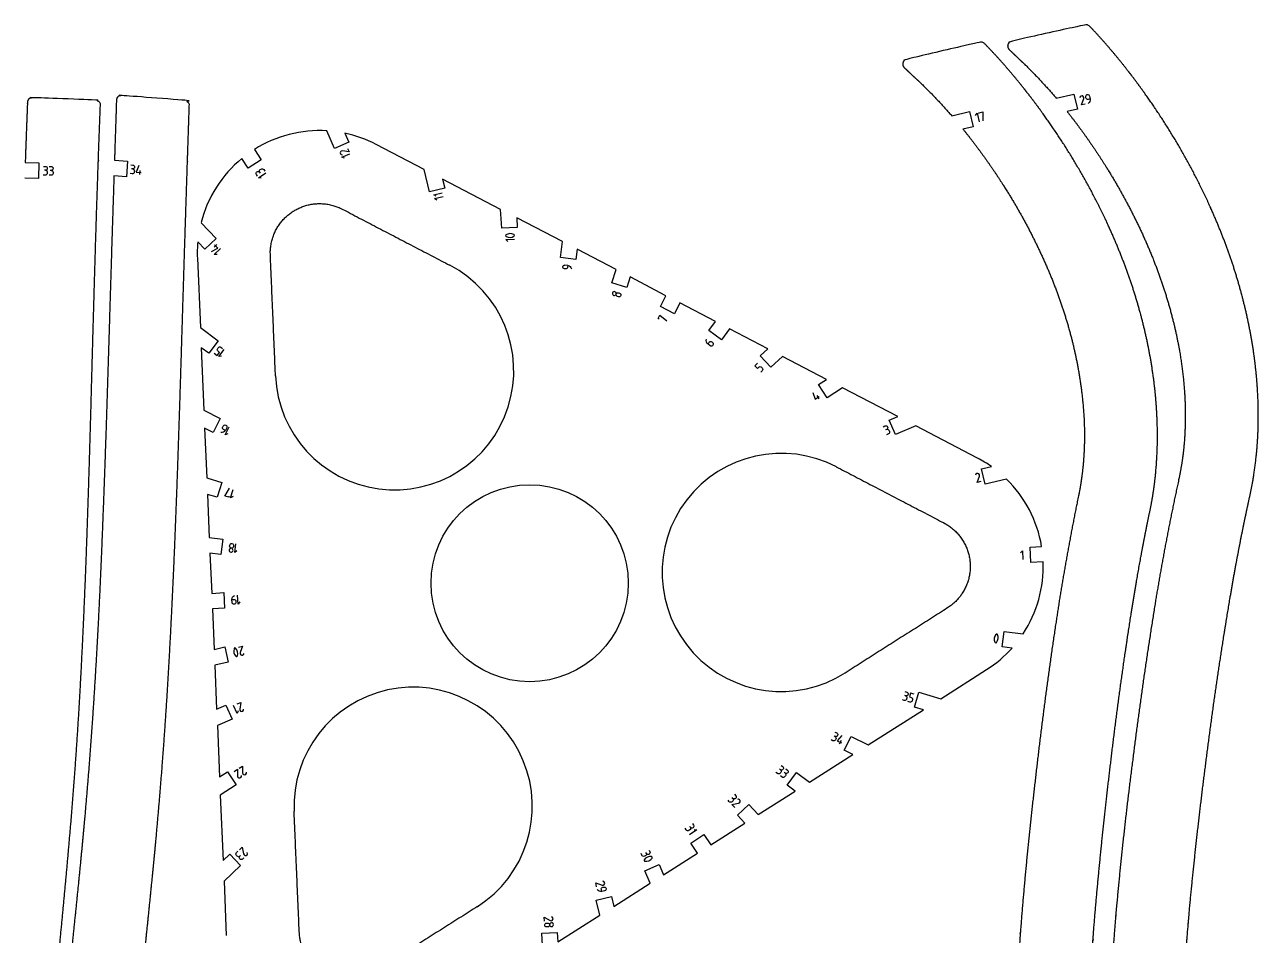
# Model space of a CAD drawing. Header units: millimetres. Extents: x -900 to -324, y -163 to 623.
# Drawn here: x -577.8 to -324.4, y 435.6 to 622.8 of the extents above; entities that cross this region are included whole.
import ezdxf

# ---------------------------------------------------------------- set-up
doc = ezdxf.new("R2010")
doc.units = ezdxf.units.MM
doc.layers.add('Cut', color=178, linetype='Continuous', true_color=0x000000)
doc.layers.add('Engrave', color=86, linetype='Continuous', true_color=0x118002)

msp = doc.modelspace()

# ---------------------------------------------------------------- linework, layer by layer
at = {"layer": 'Cut'}
for points in [[(-365.97, 607.75), (-362.3, 608.57), (-361.61, 605.45), (-363.7, 604.98)], [(-387.42, 604.13), (-383.76, 604.99), (-383.03, 601.87), (-385.11, 601.38)], [(-512.09, 600.51), (-511.29, 598.66), (-514.23, 597.4), (-515.78, 601.01)], [(-382.1, 533.73), (-394.8, 540.36), (-398.96, 538.57), (-400.23, 541.51), (-398.46, 542.27), (-409.88, 548.22), (-413.02, 546.16), (-414.77, 548.84), (-413.13, 549.92), (-422.2, 554.66), (-424.54, 552.46), (-426.73, 554.79), (-425.21, 556.22), (-433.06, 560.32), (-434.73, 558.08), (-437.29, 560), (-435.93, 561.82), (-443.27, 565.65), (-444.39, 563.43), (-447.24, 564.88), (-446.11, 567.13), (-453.49, 570.98), (-454.13, 568.83), (-457.2, 569.76), (-456.37, 572.49), (-464.37, 576.66), (-464.61, 574.6), (-467.79, 574.98), (-467.4, 578.24), (-476.76, 583.13), (-476.65, 581.17), (-479.85, 580.99), (-480.07, 584.85), (-492.01, 591.09), (-491.57, 589.22), (-494.69, 588.48), (-495.76, 593.04), (-505.65, 598.21)], [(-530.64, 597.2), (-529.26, 595.09), (-531.93, 593.34), (-533.24, 595.33)], [(-577.74, 594.5), (-574.92, 594.44), (-574.99, 591.24), (-577.85, 591.3)], [(-559.4, 594.98), (-556.7, 594.77), (-556.95, 591.58), (-559.51, 591.78)], [(-541.61, 582.14), (-538.53, 578.87), (-540.86, 576.68), (-542.29, 578.19)], [(-542.37, 574.87), (-541.76, 560.56), (-538.13, 557.85), (-540.04, 555.28), (-541.58, 556.43), (-541.03, 543.57), (-537.68, 541.88), (-539.12, 539.02), (-540.88, 539.91), (-540.44, 529.68), (-537.37, 528.75), (-538.29, 525.69), (-540.29, 526.29), (-539.92, 517.44), (-537.14, 517.11), (-537.52, 513.94), (-539.78, 514.2), (-539.43, 505.94), (-536.95, 506.08), (-536.77, 502.88), (-539.29, 502.74), (-538.94, 494.42), (-536.75, 494.94), (-536.02, 491.82), (-538.8, 491.17), (-538.41, 482.16), (-536.51, 482.98), (-535.25, 480.04), (-538.27, 478.74), (-537.82, 468.19), (-536.18, 469.26), (-534.43, 466.59), (-537.66, 464.47), (-537.08, 451.01), (-535.68, 452.32), (-533.49, 449.99), (-536.9, 446.78), (-536.43, 435.63)], [(-376.18, 529.44), (-380.55, 528.41), (-381.29, 531.52), (-379.26, 532)], [(-368.62, 512.41), (-371.14, 512.27), (-371.33, 515.46), (-368.95, 515.6)], [(-375.03, 494.68), (-377.03, 494.92), (-376.66, 498.1), (-372.75, 497.64)], [(-471.42, 432.31), (-471.64, 436.06), (-468.44, 436.25), (-468.33, 434.28), (-459.69, 439.77), (-460.42, 442.89), (-457.31, 443.62), (-456.83, 441.59), (-449.36, 446.34), (-450.46, 448.91), (-447.52, 450.17), (-446.62, 448.08), (-439.64, 452.52), (-440.99, 454.59), (-438.32, 456.35), (-436.93, 454.23), (-429.91, 458.7), (-431.45, 460.33), (-429.11, 462.53), (-427.16, 460.45), (-419.55, 465.28), (-421.21, 466.52), (-419.29, 469.09), (-416.66, 467.12), (-407.75, 472.78), (-409.5, 473.67), (-408.06, 476.52), (-404.61, 474.78), (-393.24, 482.01), (-395.08, 482.57), (-394.15, 485.63), (-389.67, 484.28), (-380.25, 490.27)]]:
    msp.add_lwpolyline(points, dxfattribs=at)
msp.add_circle((-474.11, 508.03), 20.25, dxfattribs=at)
for centre, radius, start, end in [((-517.27, 575.94), 25.12, 86.5992, 122.1591), ((-517.27, 575.94), 25.12, 62.4415, 78.0836), ((-517.27, 575.94), 25.12, 129.4716, 165.6997), ((-517.27, 575.94), 25.12, 174.8544, 182.4415), ((-501.86, 551.69), 24.48, 182.4415, 62.4415), ((-422.43, 510.24), 24.48, 62.4415, 302.4415), ((-393.72, 511.46), 25.12, 54.8544, 62.4415), ((-393.72, 511.46), 25.12, 9.4716, 45.6997), ((-393.72, 511.46), 25.12, 326.5992, 2.1591), ((-393.72, 511.46), 25.12, 302.4415, 318.0836), ((-498.04, 462.17), 24.48, 302.4415, 182.4415)]:
    msp.add_arc(centre, radius, start, end, dxfattribs=at)
for points, weights, degree, knots in [([(-327.82, 323.77), (-327.26, 323.94), (-326.98, 324.46), (-327.15, 325.01), (-329.95, 334.2), (-332.33, 343.5), (-334.29, 352.89), (-336.34, 362.62), (-337.89, 372.44), (-338.92, 382.34), (-339.92, 392.35), (-340.34, 402.41), (-340.18, 412.48), (-340.15, 414.1), (-339.91, 423.98), (-339.19, 434.24), (-338.39, 442.87), (-338.35, 443.27), (-337.34, 453.7), (-336.14, 464.1), (-334.76, 474.49), (-333.41, 485), (-331.84, 495.48), (-330.07, 505.93), (-329.75, 507.81), (-328.79, 513.2), (-327.46, 520.04), (-326.27, 525.48), (-325.64, 528.45), (-325.34, 530.31), (-325.15, 531.67), (-325.1, 532.02), (-324.85, 533.93), (-324.67, 535.84), (-324.56, 537.76), (-324.47, 539.33), (-324.36, 543.42), (-324.66, 549.99), (-325.73, 558.48), (-327.03, 564.37), (-327.96, 567.79), (-328.82, 571), (-329.83, 574.17), (-330.99, 577.29), (-333.37, 583.71), (-336.25, 589.93), (-339.62, 595.89), (-339.75, 596.13), (-342.28, 600.61), (-347.36, 608.55), (-353.01, 615.74), (-355.82, 618.95), (-356.88, 620.16), (-357.97, 621.35), (-359.08, 622.52), (-359.33, 622.78), (-359.67, 622.88), (-360.02, 622.81), (-365.06, 621.68), (-370.1, 620.56), (-375.14, 619.44), (-375.51, 619.36), (-375.78, 619.1), (-375.88, 618.73), (-375.99, 618.37), (-375.89, 618.01), (-375.62, 617.74), (-374.76, 616.91), (-373.89, 616.08), (-373.03, 615.26), (-370.58, 612.94), (-368.22, 610.41), (-365.97, 607.75)], [1, 0.80558505529, 0.80558505529, 1, 0.999336301574, 0.999336301574, 1, 0.999102436333, 0.999102436333, 1, 0.998879920408, 0.998879920408, 1, 1, 1, 1, 1, 1, 0.99989425678, 0.99989425678, 1, 0.999864263493, 0.999864263493, 1, 1, 1, 1, 1, 1, 1, 1, 1, 0.999528904293, 0.999528904293, 1, 1, 1, 1, 1, 1, 1, 0.999314067736, 0.999314067736, 1, 0.997897612433, 0.997897612433, 1, 1, 1, 1, 1, 1, 0.999847983648, 0.999847983648, 1, 0.913745659056, 0.913745659056, 1, 1, 1, 1, 0.905851308047, 0.905851308047, 1, 0.905851308047, 0.905851308047, 1, 0.99998967588, 0.99998967588, 1, 1, 1, 1], 3, [641.095836, 641.095836, 641.095836, 641.095836, 642.663035, 642.663035, 642.663035, 671.697145, 671.697145, 671.697145, 701.771985, 701.771985, 701.771985, 732.216968, 732.216968, 732.216968, 737.131206, 762.106332, 763.338996, 763.338996, 763.338996, 795.02929, 795.02929, 795.02929, 827.097478, 827.097478, 827.097478, 832.881548, 843.636687, 848.185876, 849.735805, 852.814843, 853.894713, 853.894713, 853.894713, 859.710081, 859.710081, 859.710081, 864.452694, 872.08329, 879.601982, 890.322524, 890.322524, 890.322524, 900.378366, 900.378366, 900.378366, 921.083896, 921.083896, 921.083896, 921.907013, 936.648509, 949.561027, 949.561027, 949.561027, 954.432605, 954.432605, 954.432605, 955.461281, 955.461281, 955.461281, 956.32665, 956.32665, 956.32665, 957.402488, 957.402488, 957.402488, 958.478325, 958.478325, 958.478325, 962.071505, 962.071505, 962.071505, 972.446764, 972.446764, 972.446764, 972.446764]), ([(-346.13, 320.59), (-345.57, 320.76), (-345.3, 321.28), (-345.48, 321.84), (-348.37, 330.99), (-350.86, 340.26), (-352.92, 349.64), (-355.08, 359.34), (-356.74, 369.15), (-357.87, 379.03), (-358.99, 389.03), (-359.52, 399.09), (-359.47, 409.15), (-359.46, 410.78), (-359.33, 420.66), (-358.72, 430.93), (-358.01, 439.56), (-357.98, 439.97), (-357.08, 450.4), (-356, 460.82), (-354.74, 471.22), (-353.5, 481.74), (-352.05, 492.24), (-350.39, 502.71), (-350.09, 504.6), (-349.19, 509.99), (-347.94, 516.85), (-346.87, 522.05), (-346.46, 524.03), (-346.18, 525.53), (-345.93, 527.14), (-345.75, 528.51), (-345.71, 528.86), (-345.48, 530.77), (-345.32, 532.68), (-345.24, 534.6), (-345.22, 534.89), (-345.16, 536.46), (-345.13, 539.29), (-345.26, 543.09), (-345.64, 548.08), (-346.64, 555.31), (-347.99, 561.19), (-348.96, 564.6), (-349.86, 567.8), (-350.91, 570.95), (-352.1, 574.06), (-354.55, 580.45), (-357.5, 586.64), (-360.93, 592.56), (-361.07, 592.8), (-363.65, 597.25), (-368.81, 605.13), (-374.55, 612.26), (-377.39, 615.44), (-378.46, 616.64), (-379.56, 617.82), (-380.69, 618.97), (-380.94, 619.23), (-381.28, 619.33), (-381.63, 619.25), (-386.66, 618.07), (-391.68, 616.89), (-396.71, 615.72), (-397.08, 615.63), (-397.35, 615.37), (-397.45, 615), (-397.55, 614.64), (-397.44, 614.28), (-397.17, 614.02), (-396.3, 613.19), (-395.43, 612.37), (-394.55, 611.56), (-392.09, 609.26), (-389.7, 606.76), (-387.42, 604.13)], [1, 0.805521779417, 0.805521779417, 1, 0.999326138948, 0.999326138948, 1, 0.999085593476, 0.999085593476, 1, 0.998871883054, 0.998871883054, 1, 1, 1, 1, 1, 1, 0.999894161851, 0.999894161851, 1, 0.999863857736, 0.999863857736, 1, 1, 1, 1, 1, 1, 1, 1, 1, 1, 0.999538214337, 0.999538214337, 1, 1, 1, 1, 1, 1, 1, 1, 1, 0.999309610564, 0.999309610564, 1, 0.99790356532, 0.99790356532, 1, 1, 1, 1, 1, 1, 0.999847983547, 0.999847983547, 1, 0.913744797559, 0.913744797559, 1, 1, 1, 1, 0.905851308044, 0.905851308044, 1, 0.905851308044, 0.905851308044, 1, 0.99998967588, 0.99998967588, 1, 1, 1, 1], 3, [641.095817, 641.095817, 641.095817, 641.095817, 642.663285, 642.663285, 642.663285, 671.697571, 671.697571, 671.697571, 701.771592, 701.771592, 701.771592, 732.216944, 732.216944, 732.216944, 737.131187, 762.106314, 763.338973, 763.338973, 763.338973, 795.029271, 795.029271, 795.029271, 827.097455, 827.097455, 827.097455, 832.881533, 843.636672, 848.185862, 848.960826, 849.735791, 852.814829, 853.894689, 853.894689, 853.894689, 859.710057, 859.710057, 859.710057, 860.581799, 864.452681, 868.267979, 872.083278, 879.60197, 890.32247, 890.32247, 890.32247, 900.378343, 900.378343, 900.378343, 921.083873, 921.083873, 921.083873, 921.907004, 936.648499, 949.561004, 949.561004, 949.561004, 954.43258, 954.43258, 954.43258, 955.461262, 955.461262, 955.461262, 956.326631, 956.326631, 956.326631, 957.402468, 957.402468, 957.402468, 958.478305, 958.478305, 958.478305, 962.071486, 962.071486, 962.071486, 972.446744, 972.446744, 972.446744, 972.446744]), ([(-541.19, 312.28), (-540.93, 312.38), (-540.74, 312.57), (-540.64, 312.82), (-540.53, 313.07), (-540.53, 313.34), (-540.63, 313.59), (-541.03, 314.57), (-541.44, 315.54), (-541.87, 316.5), (-541.87, 316.51), (-541.87, 316.51), (-541.87, 316.51), (-545.75, 325.03), (-548.82, 333.87), (-551.07, 342.96), (-553.48, 352.77), (-555.03, 362.76), (-555.71, 372.84), (-555.79, 373.98), (-556.11, 379.39), (-556.26, 386.99), (-556.09, 395.61), (-555.89, 400.01), (-555.76, 402.25), (-555.76, 402.31), (-555.5, 406.94), (-554.96, 413.81), (-554.11, 422.92), (-553.6, 428.03), (-553.31, 430.9), (-553.24, 431.52), (-553.08, 433.15), (-552.68, 437.04), (-551.82, 445.48), (-551.02, 453.57), (-550.5, 459.42), (-550.39, 460.7), (-549.54, 470.44), (-548.84, 480.18), (-548.28, 489.94), (-547.72, 499.7), (-547.25, 509.46), (-546.87, 519.23), (-546.49, 529), (-546.15, 538.78), (-545.85, 548.55), (-545.55, 558.33), (-545.25, 568.11), (-544.95, 577.88), (-544.65, 587.34), (-544.34, 596.8), (-544.03, 606.26), (-544.01, 606.82), (-544.39, 607.24), (-544.95, 607.29), (-549.27, 607.62), (-553.6, 607.96), (-557.92, 608.3), (-558.2, 608.32), (-558.46, 608.24), (-558.67, 608.05), (-558.87, 607.87), (-558.99, 607.61), (-559, 607.34), (-559.13, 603.22), (-559.27, 599.1), (-559.4, 594.98)], [1, 0.948756225498, 0.948756225498, 1, 0.948756225498, 0.948756225498, 1, 0.999934596127, 0.999934596127, 1, 0.999990136385, 0.999990136385, 1, 0.99717391065, 0.99717391065, 1, 0.997499681693, 0.997499681693, 1, 1, 1, 1, 1, 1, 1, 1, 1, 1, 1, 1, 1, 1, 1, 1, 1, 1, 1, 1, 0.999926652073, 0.999926652073, 1, 0.999971784728, 0.999971784728, 1, 0.999994015809, 0.999994015809, 1, 1, 1, 1, 0.999999727785, 0.999999727785, 1, 0.815191262324, 0.815191262324, 1, 1, 1, 1, 0.94629749531, 0.94629749531, 1, 0.94629749531, 0.94629749531, 1, 1, 1, 1], 3, [623.579057, 623.579057, 623.579057, 623.579057, 624.368341, 624.368341, 624.368341, 625.157624, 625.157624, 625.157624, 628.396629, 628.396629, 628.396629, 628.407509, 628.407509, 628.407509, 657.103328, 657.103328, 657.103328, 688.093459, 688.093459, 688.093459, 691.587822, 704.743702, 711.409107, 718.074512, 718.272911, 718.272911, 718.272911, 732.511232, 739.432874, 746.354517, 748.282921, 748.282921, 748.282921, 753.312815, 760.271114, 774.338958, 778.290407, 778.290407, 778.290407, 808.292453, 808.292453, 808.292453, 838.305978, 838.305978, 838.305978, 868.334121, 868.334121, 868.334121, 898.368308, 898.368308, 898.368308, 927.420719, 927.420719, 927.420719, 928.946658, 928.946658, 928.946658, 929.813265, 929.813265, 929.813265, 930.621518, 930.621518, 930.621518, 931.429771, 931.429771, 931.429771, 943.797625, 943.797625, 943.797625, 943.797625]), ([(-563.23, 312.43), (-562.68, 312.62), (-562.43, 313.14), (-562.61, 313.7), (-565.83, 323.08), (-568.34, 332.67), (-570.14, 342.42), (-571.93, 352.2), (-573.08, 362.07), (-573.56, 372), (-574.01, 381.82), (-573.94, 391.65), (-573.35, 401.46), (-573.22, 403.68), (-572.62, 413.06), (-571.7, 422.84), (-570.97, 430.41), (-570.93, 430.84), (-569.95, 440.63), (-569.05, 450.42), (-568.22, 460.22), (-567.42, 470.02), (-566.76, 479.82), (-566.25, 489.63), (-565.74, 499.43), (-565.32, 509.23), (-564.99, 519.04), (-564.65, 528.85), (-564.36, 538.65), (-564.1, 548.46), (-563.84, 558.27), (-563.56, 568.08), (-563.27, 577.88), (-562.98, 587.36), (-562.66, 596.83), (-562.29, 606.3), (-562.27, 606.89), (-562.67, 607.32), (-563.25, 607.34), (-567.58, 607.51), (-571.91, 607.68), (-576.24, 607.85), (-576.51, 607.87), (-576.76, 607.77), (-576.96, 607.59), (-577.16, 607.41), (-577.27, 607.16), (-577.28, 606.89), (-577.44, 602.76), (-577.59, 598.63), (-577.74, 594.5)], [1, 0.806146057042, 0.806146057042, 1, 0.998166185595, 0.998166185595, 1, 0.998522854022, 0.998522854022, 1, 0.999080740582, 0.999080740582, 1, 1, 1, 1, 1, 1, 0.999979985465, 0.999979985465, 1, 0.999926320254, 0.999926320254, 1, 0.99997178533, 0.99997178533, 1, 0.999995546727, 0.999995546727, 1, 0.999999000462, 0.999999000462, 1, 0.999993734572, 0.999993734572, 1, 0.804960910883, 0.804960910883, 1, 1, 1, 1, 0.949205913419, 0.949205913419, 1, 0.949205913419, 0.949205913419, 1, 0.999996986398, 0.999995261379, 0.999994824944], 3, [618.80893, 618.80893, 618.80893, 618.80893, 620.373743, 620.373743, 620.373743, 650.670625, 650.670625, 650.670625, 681.042203, 681.042203, 681.042203, 711.080502, 711.080502, 711.080502, 717.90352, 739.801876, 741.132169, 741.132169, 741.132169, 771.211528, 771.211528, 771.211528, 801.247331, 801.247331, 801.247331, 831.256037, 831.256037, 831.256037, 861.257453, 861.257453, 861.257453, 891.25814, 891.25814, 891.25814, 920.242446, 920.242446, 920.242446, 921.812296, 921.812296, 921.812296, 922.678977, 922.678977, 922.678977, 923.464744, 923.464744, 923.464744, 924.250511, 924.250511, 924.250511, 936.651426, 936.651426, 936.651426, 936.651426]), ([(-363.7, 604.98), (-360.83, 601.36), (-358.01, 597.34), (-355.52, 593.33), (-355.38, 593.1), (-351.74, 587.24), (-348.62, 581.08), (-346.05, 574.68), (-344.81, 571.56), (-343.72, 568.39), (-342.8, 565.17), (-341.83, 561.8), (-340.48, 555.9), (-339.47, 547.33), (-339.36, 540.72), (-339.66, 536.65), (-339.83, 535.1), (-340.05, 533.17), (-340.37, 531.26), (-340.78, 529.36), (-342.68, 520.63), (-344.34, 511.86), (-345.76, 503.04), (-347.46, 492.49), (-348.97, 481.91), (-350.29, 471.29), (-351.65, 460.82), (-352.79, 450.32), (-353.72, 439.8), (-353.75, 439.39), (-354.48, 430.73), (-355.1, 420.29), (-355.21, 410.36), (-355.21, 408.73), (-355.22, 405.87), (-355.18, 403.01), (-355.09, 400.15)], [1, 1, 1, 1, 1, 0.99746672927, 0.99746672927, 1, 0.999178826285, 0.999178826285, 1, 1, 1, 1, 1, 1, 1, 0.999119237037, 0.999119237037, 1, 0.999754482777, 0.999754482777, 1, 0.999892106467, 0.999892106467, 1, 0.999862642845, 0.999862642845, 1, 1, 1, 1, 1, 1, 0.999707718325, 0.999497870683, 0.999370457073], 3, [981.551614, 981.551614, 981.551614, 981.551614, 995.276051, 996.099169, 996.099169, 996.099169, 1016.805705, 1016.805705, 1016.805705, 1026.861286, 1026.861286, 1026.861286, 1037.581093, 1045.099785, 1052.730381, 1057.473613, 1057.473613, 1057.473613, 1063.288891, 1063.288891, 1063.288891, 1090.085588, 1090.085588, 1090.085588, 1122.158292, 1122.158292, 1122.158292, 1153.844107, 1153.844107, 1153.844107, 1155.07677, 1180.051897, 1184.966135, 1184.966135, 1184.966135, 1193.553809, 1193.553809, 1193.553809, 1193.553809]), ([(-385.11, 601.38), (-382.2, 597.8), (-379.34, 593.81), (-376.81, 589.83), (-376.66, 589.6), (-372.96, 583.78), (-369.77, 577.66), (-367.13, 571.28), (-365.85, 568.18), (-364.73, 565.02), (-363.77, 561.81), (-362.76, 558.45), (-361.36, 552.56), (-360.42, 545.27), (-360.14, 540.24), (-360.14, 536.43), (-360.3, 533.61), (-360.45, 532.05), (-360.48, 531.77), (-360.67, 529.84), (-360.97, 527.92), (-361.36, 526.03), (-363.16, 517.28), (-364.73, 508.48), (-366.05, 499.65), (-367.64, 489.08), (-369.03, 478.48), (-370.23, 467.85), (-371.47, 457.37), (-372.5, 446.85), (-373.31, 436.32), (-373.34, 435.92), (-373.97, 427.25), (-374.48, 416.8), (-374.47, 406.87), (-374.46, 405.24), (-374.43, 402.38), (-374.36, 399.52), (-374.25, 396.66)], [1, 1, 1, 1, 1, 0.99746672927, 0.99746672927, 1, 0.999178826285, 0.999178826285, 1, 1, 1, 1, 1, 1, 1, 1, 1, 0.999119236889, 0.999119236889, 1, 0.999754482777, 0.999754482777, 1, 0.999892106467, 0.999892106467, 1, 0.999862642845, 0.999862642845, 1, 1, 1, 1, 1, 1, 0.999707718326, 0.999497870683, 0.999370457073], 3, [981.551594, 981.551594, 981.551594, 981.551594, 995.276018, 996.099149, 996.099149, 996.099149, 1016.805686, 1016.805686, 1016.805686, 1026.861266, 1026.861266, 1026.861266, 1037.581063, 1045.099755, 1048.915053, 1052.730351, 1056.601233, 1057.473593, 1057.473593, 1057.473593, 1063.288871, 1063.288871, 1063.288871, 1090.085569, 1090.085569, 1090.085569, 1122.158273, 1122.158273, 1122.158273, 1153.844087, 1153.844087, 1153.844087, 1155.076745, 1180.051873, 1184.966116, 1184.966116, 1184.966116, 1193.55379, 1193.55379, 1193.55379, 1193.55379]), ([(-559.51, 591.78), (-559.65, 587.31), (-559.8, 582.84), (-559.94, 578.37), (-560.25, 568.36), (-560.55, 558.35), (-560.86, 548.35), (-561.17, 538.34), (-561.52, 528.34), (-561.92, 518.34), (-562.3, 508.34), (-562.79, 498.35), (-563.4, 488.36), (-564, 478.38), (-564.75, 468.41), (-565.65, 458.45), (-565.77, 457.14), (-566.32, 451.16), (-567.16, 442.87), (-568.05, 434.23), (-568.45, 430.26), (-568.62, 428.59), (-568.68, 427.95), (-568.97, 425.02), (-569.48, 419.79), (-570.29, 410.46), (-570.76, 403.41), (-570.96, 398.68), (-570.96, 398.61), (-571.05, 396.33), (-571.14, 393.53), (-571.17, 390.79), (-571.18, 390.27)], [1, 1, 1, 1, 1, 1, 1, 0.999994067699, 0.999994067699, 1, 0.999959506119, 0.999959506119, 1, 0.999927644139, 0.999927644139, 1, 1, 1, 1, 1, 1, 1, 1, 1, 1, 1, 1, 1, 1, 1, 1, 1, 1], 3, [952.263101, 952.263101, 952.263101, 952.263101, 965.677326, 965.677326, 965.677326, 995.710451, 995.710451, 995.710451, 1025.738879, 1025.738879, 1025.738879, 1055.751891, 1055.751891, 1055.751891, 1085.754228, 1085.754228, 1085.754228, 1089.7054, 1103.773243, 1110.731542, 1115.761437, 1115.761437, 1115.761437, 1117.689841, 1124.611483, 1131.533126, 1145.771447, 1145.771447, 1145.771447, 1145.969846, 1152.635251, 1154.194465, 1154.194465, 1154.194465, 1154.194465]), ([(-526.32, 550.65), (-526.85, 563.08), (-527.38, 575.51), (-527.63, 581.34), (-522.7, 584.48), (-517.77, 587.61), (-512.59, 584.91), (-501.56, 579.15), (-490.53, 573.4)], [1, 1, 1, 0.866025403784, 1, 0.866025403784, 1, 1, 1], 2, [405.404131, 405.404131, 405.404131, 435.063073, 435.063073, 461.363905, 461.363905, 487.664736, 487.664736, 517.323656, 517.323656, 517.323656]), ([(-411.16, 531.97), (-400.1, 526.2), (-389.04, 520.43), (-383.86, 517.73), (-383.62, 511.89), (-383.37, 506.06), (-388.3, 502.93), (-398.81, 496.24), (-409.32, 489.56)], [1, 1, 1, 0.866025403784, 1, 0.866025403784, 1, 1, 1], 2, [-29.743246, -29.743246, -29.743246, 0, 0, 25.109249, 25.109249, 50.218499, 50.218499, 79.915571, 79.915571, 79.915571]), ([(-484.85, 441.55), (-495.38, 434.86), (-505.91, 428.17), (-510.84, 425.03), (-516.02, 427.73), (-521.19, 430.44), (-521.44, 436.27), (-521.97, 448.7), (-522.5, 461.13)], [1, 1, 1, 0.866025403784, 1, 0.866025403784, 1, 1, 1], 2, [186.588275, 186.588275, 186.588275, 216.339955, 216.339955, 242.640786, 242.640786, 268.941617, 268.941617, 298.60046, 298.60046, 298.60046])]:
    msp.add_rational_spline(points, weights, degree=degree, knots=knots, dxfattribs=at)
at = {"layer": 'Engrave'}
for p, q in [((-360.75, 606.35), (-360.28, 607.66)), ((-359.97, 606.53), (-360.75, 606.35)), ((-359.84, 607.79), (-359.88, 607.98)), ((-358.97, 607.57), (-359.36, 607.48)), ((-359.1, 608.15), (-358.97, 607.57)), ((-382.5, 604.15), (-382.2, 604.63)), ((-382.2, 604.63), (-381.79, 602.88)), ((-381.81, 604.73), (-381.03, 604.91)), ((-381.76, 604.53), (-381.81, 604.73)), ((-381.03, 604.91), (-381.01, 603.06)), ((-512.7, 595.61), (-511.05, 596.32)), ((-512.18, 595.4), (-512.7, 595.61)), ((-511.21, 596.69), (-512.58, 596.9)), ((-511.52, 597.42), (-511.21, 596.69)), ((-573.99, 593.72), (-573.59, 593.71)), ((-572.79, 593.69), (-572.39, 593.69)), ((-556.03, 594.01), (-555.63, 593.98)), ((-555.69, 593.18), (-555.89, 593.2)), ((-554.43, 593.89), (-554.94, 592.52)), ((-529.47, 593.04), (-529.3, 593.15)), ((-528.75, 593.04), (-528.53, 592.7)), ((-573.63, 591.91), (-574.03, 591.92)), ((-573.61, 592.91), (-573.81, 592.92)), ((-573.21, 592.5), (-573.22, 592.3)), ((-572.43, 591.89), (-572.83, 591.9)), ((-572.41, 592.89), (-572.61, 592.89)), ((-572.01, 592.48), (-572.02, 592.28)), ((-555.77, 592.18), (-556.17, 592.22)), ((-555.32, 592.75), (-555.34, 592.55)), ((-554.94, 592.52), (-553.94, 592.44)), ((-554.21, 592.87), (-554.27, 592.07)), ((-530.03, 591.72), (-530.25, 592.05)), ((-529.82, 591.38), (-528.31, 592.37)), ((-529.26, 591.27), (-529.82, 591.38)), ((-529.59, 592.49), (-529.48, 592.32)), ((-493.82, 587.87), (-492.07, 588.28)), ((-493.34, 587.57), (-493.82, 587.87)), ((-493.64, 587.09), (-491.89, 587.5)), ((-493.16, 586.79), (-493.64, 587.09)), ((-479.01, 578.65), (-477.22, 578.75)), ((-478.59, 578.27), (-479.01, 578.65)), ((-539.45, 576.2), (-538.16, 576.87)), ((-538.93, 577.1), (-538.35, 577.65)), ((-538.91, 575.62), (-537.59, 576.85)), ((-538.34, 575.6), (-538.91, 575.62)), ((-538.16, 576.87), (-538.84, 577.6)), ((-466.86, 573.44), (-466.27, 573.37)), ((-466.27, 573.37), (-466.32, 572.97)), ((-466.76, 572.62), (-466.96, 572.64)), ((-455.82, 567.72), (-455.63, 567.66)), ((-455.86, 566.9), (-456.06, 566.96)), ((-447.7, 562.42), (-447.34, 563.13)), ((-447.34, 563.13), (-445.91, 561.97)), ((-447.52, 562.33), (-447.7, 562.42)), ((-437.51, 557.2), (-437.27, 557.53)), ((-436.71, 557.61), (-436.55, 557.49)), ((-538.92, 555.32), (-538.28, 554.84)), ((-538.28, 554.84), (-537.8, 555.48)), ((-538.2, 556.28), (-538.08, 556.44)), ((-537.8, 555.48), (-538.12, 555.72)), ((-537.96, 554.6), (-536.88, 556.04)), ((-537.52, 556.52), (-537.2, 556.28)), ((-437.03, 556.85), (-437.51, 557.2)), ((-537.4, 554.68), (-537.96, 554.6)), ((-427.31, 553.29), (-427.89, 552.74)), ((-427.89, 552.74), (-427.34, 552.16)), ((-427.34, 552.16), (-427.05, 552.43)), ((-426.37, 551.7), (-426.66, 551.43)), ((-426.49, 552.41), (-426.35, 552.27)), ((-415.93, 547.25), (-415.49, 545.86)), ((-415.49, 545.86), (-414.66, 546.41)), ((-415.13, 546.58), (-414.69, 545.91)), ((-537.16, 540.16), (-537.07, 540.34)), ((-536.63, 538.55), (-535.82, 540.15)), ((-536.35, 539.98), (-536.62, 539.44)), ((-401.49, 540.2), (-401.12, 540.36)), ((-536.62, 539.44), (-536.98, 539.62)), ((-536.09, 538.72), (-536.63, 538.55)), ((-400.81, 539.63), (-400.99, 539.55)), ((-400.41, 538.71), (-400.78, 538.55)), ((-400.28, 539.42), (-400.2, 539.23)), ((-382.19, 528.74), (-381.74, 530.06)), ((-536.7, 525.94), (-535.8, 527.55)), ((-535.55, 525.59), (-535.03, 527.32)), ((-381.41, 528.93), (-382.19, 528.74)), ((-535.93, 525.71), (-536.7, 525.94)), ((-535.88, 525.9), (-535.93, 525.71)), ((-535.05, 525.86), (-535.55, 525.59)), ((-535.74, 515.64), (-535.72, 515.84)), ((-534.92, 515.74), (-534.95, 515.55)), ((-534.69, 514.31), (-534.48, 516.09)), ((-534.25, 514.66), (-534.69, 514.31)), ((-373.26, 514.25), (-372.88, 514.67)), ((-372.88, 514.67), (-372.78, 512.87)), ((-535.27, 504.67), (-534.87, 504.69)), ((-535.24, 504.07), (-535.27, 504.67)), ((-534.45, 504.32), (-534.44, 504.12)), ((-534.02, 503.74), (-534.12, 505.54)), ((-533.64, 504.16), (-534.02, 503.74)), ((-533.91, 494.89), (-533.13, 495.07)), ((-533.13, 495.07), (-533.58, 493.75)), ((-397.17, 483.93), (-397.55, 484.04)), ((-396.88, 484.88), (-397.07, 484.94)), ((-397.03, 485.77), (-396.65, 485.65)), ((-396.61, 484.39), (-396.67, 484.19)), ((-395.88, 485.42), (-396.11, 484.65)), ((-396.11, 484.65), (-395.73, 484.54)), ((-395.12, 485.19), (-395.88, 485.42)), ((-395.46, 484.04), (-395.52, 483.85)), ((-534.22, 481.24), (-534.93, 482.89)), ((-534.01, 481.77), (-534.22, 481.24)), ((-534.19, 483.21), (-533.46, 483.53)), ((-533.46, 483.53), (-533.67, 482.15)), ((-396.02, 483.58), (-396.4, 483.7)), ((-411.4, 476.53), (-411.58, 476.62)), ((-411.4, 477.42), (-411.04, 477.24)), ((-409.97, 476.7), (-410.96, 475.63)), ((-411.85, 475.64), (-412.21, 475.82)), ((-411.23, 475.99), (-411.32, 475.81)), ((-410.96, 475.63), (-410.07, 475.18)), ((-410.15, 475.68), (-410.51, 474.96)), ((-534.8, 469.33), (-534.13, 469.77)), ((-534.13, 469.77), (-534.11, 468.38)), ((-533.8, 469.99), (-533.13, 470.43)), ((-533.13, 470.43), (-533.1, 469.04)), ((-423.21, 468.89), (-423.53, 469.13)), ((-422.61, 469.69), (-422.77, 469.81)), ((-422.53, 469.13), (-422.65, 468.97)), ((-422.45, 470.57), (-422.13, 470.33)), ((-421.65, 468.98), (-421.81, 469.1)), ((-421.49, 469.86), (-421.17, 469.62)), ((-422.25, 468.17), (-422.57, 468.41)), ((-421.57, 468.42), (-421.69, 468.26)), ((-432.37, 463.79), (-432.5, 463.94)), ((-432.06, 464.63), (-431.78, 464.34)), ((-433.1, 463.11), (-433.37, 463.4)), ((-432.55, 462.53), (-431.18, 462.8)), ((-432, 461.94), (-432.55, 462.53)), ((-432.38, 463.23), (-432.53, 463.09)), ((-441.94, 457.32), (-442.16, 457.65)), ((-441.22, 457.31), (-441.39, 457.2)), ((-439.78, 457.3), (-441.29, 456.31)), ((-441.11, 457.86), (-441.22, 458.03)), ((-440.66, 458.64), (-440.44, 458.3)), ((-440.33, 457.41), (-439.78, 457.3)), ((-533.75, 453.18), (-533.17, 453.73)), ((-533.17, 453.73), (-532.9, 452.37)), ((-534.21, 451.92), (-534.35, 452.07)), ((-534.33, 452.63), (-534.04, 452.91)), ((-533.65, 451.9), (-533.5, 452.04)), ((-532.81, 451.6), (-533.1, 451.32)), ((-451.06, 452.09), (-451.22, 452.46)), ((-450.35, 451.96), (-450.54, 451.88)), ((-450.14, 452.49), (-450.22, 452.67)), ((-449.57, 453.17), (-449.41, 452.8)), ((-460.35, 445.63), (-460.53, 446.41)), ((-460.53, 446.41), (-459.22, 445.96)), ((-459.3, 444.65), (-459.39, 445.04)), ((-458.71, 444.79), (-459.3, 444.65)), ((-459.09, 445.52), (-458.9, 445.56)), ((-471.07, 438.54), (-471.12, 439.34)), ((-471.12, 439.34), (-469.9, 438.67)), ((-470.65, 438.16), (-470.45, 438.17)), ((-470.41, 437.37), (-470.61, 437.36))]:
    msp.add_line(p, q, dxfattribs=at)
for centre, radius, start, end in [((-360.67, 607.8), 0.407, 340.4631, 177.3014), ((-512.64, 596.5), 0.407, 81.1492, 277.9875), ((-478.86, 579.46), 0.2, 125.1334, 241.3519), ((-478.1, 578.37), 1.52, 61.3519, 125.1334), ((-478.22, 580.62), 1.52, 241.3519, 305.1334), ((-477.46, 579.54), 0.2, 305.1334, 61.3519), ((-456.71, 567.57), 0.4, 163.2427, 343.2427), ((-456.71, 567.57), 0.4, 343.2427, 163.2427), ((-382.12, 530.19), 0.407, 341.1492, 177.9875), ((-535.44, 514.8), 0.4, 83.2427, 263.2427), ((-535.44, 514.8), 0.4, 263.2427, 83.2427), ((-377.16, 496.55), 1.53, 141.3519, 205.1334), ((-378.2, 497.38), 0.2, 25.1334, 141.3519), ((-379.4, 496.81), 1.53, 321.3519, 25.1334), ((-533.39, 494.08), 1.52, 161.3519, 225.1334), ((-534.65, 494.51), 0.2, 45.1334, 161.3519), ((-535.58, 493.57), 1.52, 341.3519, 45.1334), ((-378.36, 495.98), 0.2, 205.1334, 321.3519), ((-534.33, 493.14), 0.2, 225.1334, 341.3519), ((-533.2, 493.62), 0.407, 161.1492, 357.9875), ((-533.27, 482.09), 0.407, 171.1492, 7.9875), ((-532.69, 469.05), 0.407, 181.1492, 17.9875), ((-533.7, 468.39), 0.407, 181.1492, 17.9875), ((-431.26, 463.19), 0.407, 281.1492, 117.9875), ((-532.5, 452.45), 0.407, 191.1492, 27.9875), ((-450.41, 451.07), 0.2, 145.1334, 261.3519), ((-449.32, 450.31), 1.53, 81.3519, 145.1334), ((-450.21, 452.38), 1.52, 261.3519, 325.1334), ((-449.12, 451.62), 0.2, 325.1334, 81.3519), ((-459.09, 446.35), 0.407, 251.1492, 87.9875), ((-469.71, 439.02), 0.407, 241.1492, 77.9875), ((-469.63, 437.82), 0.4, 3.2427, 183.2427), ((-469.63, 437.82), 0.4, 183.2427, 3.2427)]:
    msp.add_arc(centre, radius, start, end, dxfattribs=at)
at = {"layer": 'Engrave', "extrusion": (0, 0, -1)}
for centre, radius, start, end in [((359.49, 608.07), 0.4, 347.4435, 77.4435), ((359.49, 608.07), 0.4, 77.4435, 167.4435), ((359.45, 607.87), 0.4, 257.4435, 347.4435), ((359.78, 607.39), 0.833, 167.4435, 241.1833), ((573.6, 593.31), 0.4, 181.2412, 271.2412), ((573.6, 593.31), 0.4, 91.2412, 181.2412), ((572.4, 593.29), 0.4, 181.2412, 271.2412), ((572.4, 593.29), 0.4, 91.2412, 181.2412), ((555.66, 593.58), 0.4, 184.4792, 274.4792), ((555.72, 592.78), 0.4, 94.4792, 184.4792), ((555.66, 593.58), 0.4, 94.4792, 184.4792), ((529.25, 592.71), 0.4, 326.7573, 56.7573), ((529.08, 592.82), 0.4, 56.7573, 146.7573), ((573.62, 592.31), 0.4, 181.2412, 271.2412), ((573.61, 592.51), 0.4, 91.2412, 181.2412), ((572.42, 592.29), 0.4, 181.2412, 271.2412), ((572.41, 592.49), 0.4, 91.2412, 181.2412), ((555.74, 592.58), 0.4, 184.4792, 274.4792), ((529.92, 592.27), 0.4, 326.7573, 56.7573), ((529.92, 592.27), 0.4, 56.7573, 146.7573), ((466.91, 573.04), 0.4, 276.7573, 6.7573), ((466.91, 573.04), 0.4, 6.7573, 96.7573), ((466.71, 573.02), 0.4, 186.7573, 276.7573), ((466.37, 572.54), 0.833, 96.7573, 170.4971), ((455.94, 567.34), 0.4, 16.7573, 106.7573), ((455.75, 567.28), 0.4, 106.7573, 286.7573), ((455.94, 567.34), 0.4, 286.7573, 16.7573), ((437.01, 557.87), 0.833, 306.7573, 20.4971), ((436.95, 557.29), 0.4, 36.7573, 126.7573), ((537.88, 556.04), 0.4, 306.7573, 36.7573), ((537.76, 556.2), 0.4, 36.7573, 126.7573), ((436.79, 557.17), 0.4, 216.7573, 306.7573), ((436.79, 557.17), 0.4, 126.7573, 216.7573), ((426.78, 552.14), 0.4, 46.7573, 136.7573), ((426.64, 551.99), 0.4, 136.7573, 226.7573), ((536.8, 539.98), 0.4, 296.7573, 26.7573), ((536.71, 540.16), 0.4, 26.7573, 116.7573), ((536.71, 540.16), 0.4, 116.7573, 206.7573), ((400.96, 539.99), 0.4, 66.7573, 156.7573), ((400.96, 539.99), 0.4, 156.7573, 246.7573), ((537.37, 539.82), 0.833, 206.7573, 280.4971), ((400.65, 539.26), 0.4, 66.7573, 156.7573), ((400.57, 539.08), 0.4, 156.7573, 246.7573), ((535.34, 515.59), 0.4, 276.7573, 6.7573), ((535.32, 515.79), 0.4, 6.7573, 186.7573), ((535.34, 515.59), 0.4, 186.7573, 276.7573), ((534.44, 504.72), 0.833, 356.7573, 70.4971), ((534.85, 504.29), 0.4, 86.7573, 176.7573), ((534.84, 504.09), 0.4, 266.7573, 356.7573), ((534.84, 504.09), 0.4, 176.7573, 266.7573), ((397.05, 484.31), 0.4, 196.7573, 286.7573), ((396.77, 485.27), 0.4, 196.7573, 286.7573), ((397, 484.5), 0.4, 106.7573, 196.7573), ((396.77, 485.27), 0.4, 106.7573, 196.7573), ((395.85, 484.16), 0.4, 106.7573, 196.7573), ((395.9, 483.96), 0.4, 196.7573, 286.7573), ((411.22, 476.89), 0.4, 206.7573, 296.7573), ((411.58, 476.17), 0.4, 116.7573, 206.7573), ((411.22, 476.89), 0.4, 116.7573, 206.7573), ((411.67, 475.99), 0.4, 206.7573, 296.7573), ((422.97, 469.21), 0.4, 216.7573, 306.7573), ((422.37, 470.01), 0.4, 216.7573, 306.7573), ((422.85, 469.37), 0.4, 126.7573, 216.7573), ((422.37, 470.01), 0.4, 126.7573, 216.7573), ((421.41, 469.3), 0.4, 216.7573, 306.7573), ((421.89, 468.66), 0.4, 126.7573, 216.7573), ((421.41, 469.3), 0.4, 126.7573, 216.7573), ((422.01, 468.5), 0.4, 216.7573, 306.7573), ((432.66, 463.52), 0.4, 136.7573, 226.7573), ((432.08, 464.07), 0.4, 226.7573, 316.7573), ((432.08, 464.07), 0.4, 136.7573, 226.7573), ((432.8, 463.38), 0.4, 226.7573, 316.7573), ((441.61, 457.53), 0.4, 236.7573, 326.7573), ((441.44, 457.64), 0.4, 146.7573, 236.7573), ((440.77, 458.08), 0.4, 236.7573, 326.7573), ((440.77, 458.08), 0.4, 146.7573, 236.7573), ((534.06, 452.34), 0.4, 316.7573, 46.7573), ((533.92, 452.2), 0.4, 226.7573, 316.7573), ((533.37, 451.61), 0.4, 316.7573, 46.7573), ((533.37, 451.61), 0.4, 226.7573, 316.7573), ((450.7, 452.25), 0.4, 246.7573, 336.7573), ((450.51, 452.33), 0.4, 156.7573, 246.7573), ((449.78, 452.64), 0.4, 246.7573, 336.7573), ((449.78, 452.64), 0.4, 156.7573, 246.7573), ((459.49, 445.46), 0.833, 256.7573, 330.4971), ((459, 445.13), 0.4, 346.7573, 76.7573), ((458.8, 445.17), 0.4, 76.7573, 166.7573), ((458.8, 445.17), 0.4, 166.7573, 256.7573), ((470.63, 437.76), 0.4, 266.7573, 86.7573), ((470.43, 437.77), 0.4, 86.7573, 176.7573), ((470.43, 437.77), 0.4, 176.7573, 266.7573)]:
    msp.add_arc(centre, radius, start, end, dxfattribs=at)

doc.saveas('drawing.dxf')
